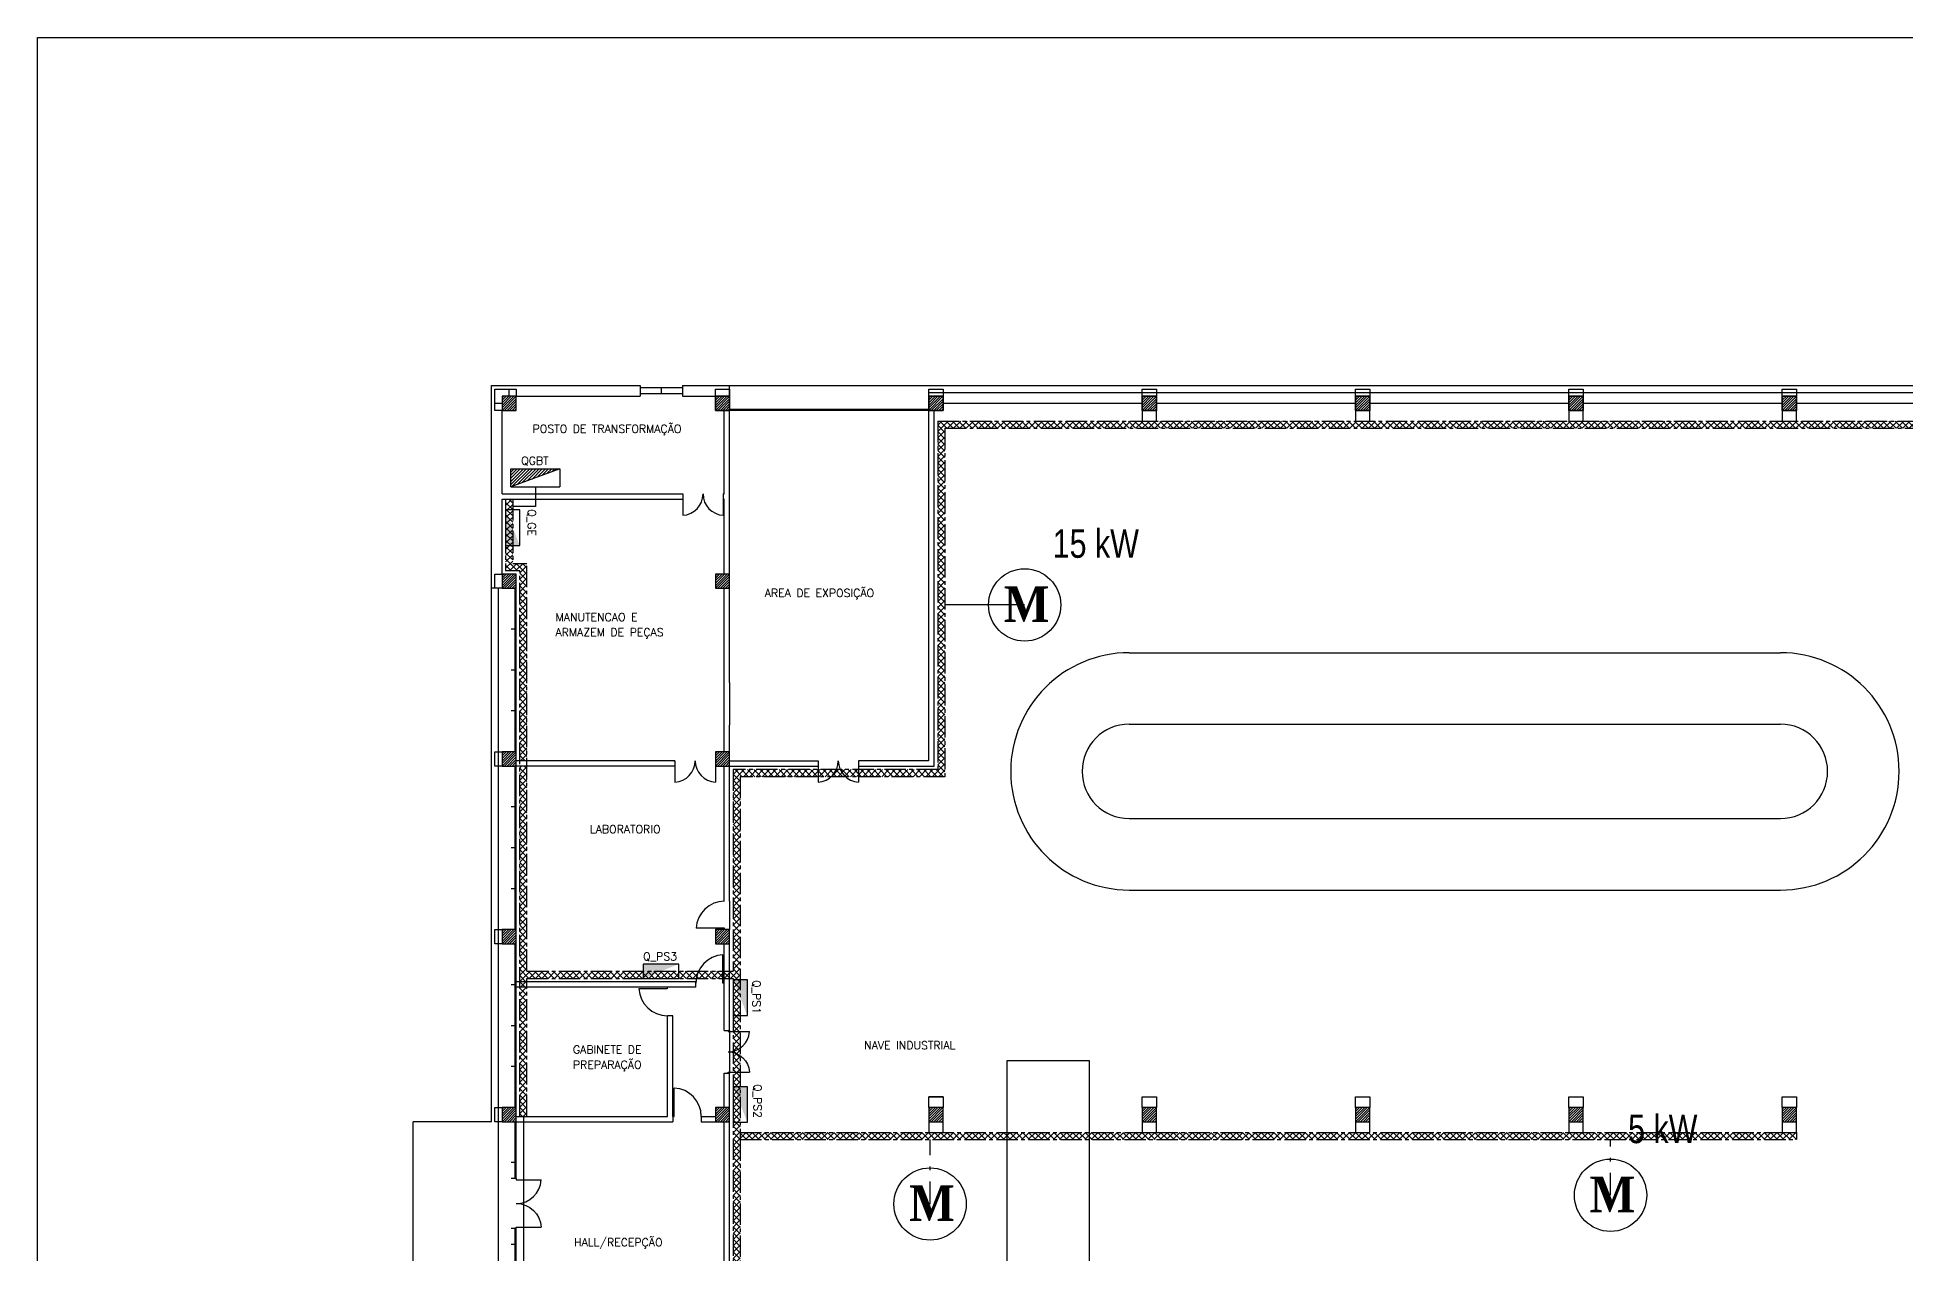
# Model space of a CAD drawing. Extents: x -8 to 729, y -363 to 534.
# Drawn here: x 254.1 to 306.6, y 28.9 to 63.1 of the extents above; entities that cross this region are included whole.
import ezdxf

# ---------------------------------------------------------------- set-up
doc = ezdxf.new("R2010")
doc.units = 0
doc.header["$LTSCALE"] = 0.8
doc.header["$MEASUREMENT"] = 0
doc.linetypes.add('CENTER2', pattern=[1.125, 0.75, -0.125, 0.125, -0.125])
doc.linetypes.add('DASHDOT2', pattern=[1.5875, 0.79375, -0.396875, 0, -0.396875])
doc.layers.get('0').update_dxf_attribs({"color": 3, "linetype": 'CONTINUOUS'})
for name, color, linetype in [('1', 7, 'CONTINUOUS'), ('Desenho base', 7, 'CONTINUOUS'), ('Quadros', 170, 'CONTINUOUS'), ('Quadros Eléctricos', 41, 'CONTINUOUS')]:
    doc.layers.add(name, color=color, linetype=linetype)
doc.styles.add('ROMANS', font='romans', dxfattribs={"width": 0.9})
doc.styles.add('TXP', font='txp')

# ---------------------------------------------------------------- blocks, each defined once
blk = doc.blocks.new('PE')
for p, q in [((5, 0), (5, 100)), ((0, 0), (5, 0))]:
    blk.add_line(p, q)
blk.add_arc((0, 0), 100, 0, 87.13402)
blk = doc.blocks.new('PD')
for p, q in [((-5, 0), (-5, 100)), ((0, 0), (-5, 0))]:
    blk.add_line(p, q)
blk.add_arc((0, 0), 100, 92.86598, 180)
blk = doc.blocks.new('*X14')
at = {"color": 0}
for p, q in [((15.8, 29.801), (16.199, 30.2)), ((15.8, 29.871), (16.129, 30.2)), ((15.8, 29.942), (16.058, 30.2)), ((15.8, 30.013), (15.987, 30.2)), ((15.8, 30.084), (15.916, 30.2)), ((15.8, 30.154), (15.846, 30.2)), ((15.87, 29.8), (16.2, 30.13)), ((15.941, 29.8), (16.2, 30.059)), ((16.011, 29.8), (16.2, 29.989)), ((16.082, 29.8), (16.2, 29.918)), ((16.153, 29.8), (16.2, 29.847))]:
    blk.add_line(p, q, dxfattribs=at)
blk = doc.blocks.new('quadro_electrico')
at = {"layer": '1'}
h = blk.add_hatch(dxfattribs=at)
h.set_pattern_fill('ANSI31', color=256, scale=0.5, style=0)
h.set_pattern_definition([(45, (-10.686716, -50.817083), (-0.044194174, 0.044194174), [])])
h.paths.add_polyline_path([(0, 0.509), (1.384, 0.509), (0, 0)])
for p, q in [((1.384, 0.509), (0, 0)), ((0, 0), (0, 0.509)), ((0, 0.509), (1.384, 0.509)), ((0, 0), (1.384, 0)), ((1.384, 0.509), (1.384, 0))]:
    blk.add_line(p, q, dxfattribs=at)
blk = doc.blocks.new('Folha A3')
at = {"color": 0}
for p, q in [((21, 288), (411, 288)), ((21, 1), (21, 288))]:
    blk.add_line(p, q, dxfattribs=at)
blk = doc.blocks.new('QUAD')
for p, q in [((0, 0), (0, 0.4)), ((0, 0.4), (1, 0.4)), ((1, 0), (0, 0)), ((1, 0.4), (1, 0))]:
    blk.add_line(p, q)
blk.add_solid([(0, 0.4), (1, 0.4), (1, 0), (1, 0.4)])

msp = doc.modelspace()

# ---------------------------------------------------------------- hatches: boundary and pattern name
at = {"layer": 'Quadros Eléctricos'}
h = msp.add_hatch(dxfattribs=at)
h.set_pattern_fill('ANSI37', color=256)
h.paths.add_polyline_path([(279.595, 52.156), (309.145, 52.156), (309.145, 52.356), (279.395, 52.356), (279.395, 42.556), (276.031, 42.556), (276.031, 42.356), (279.595, 42.356)])
h = msp.add_hatch(dxfattribs=at)
h.set_pattern_fill('ANSI37', color=256)
h.paths.add_polyline_path([(273.845, 42.356), (276.031, 42.356), (276.031, 42.556), (273.645, 42.556), (273.645, 36.886), (273.545, 36.886), (273.545, 36.686), (273.645, 36.686), (273.645, 36.641), (273.845, 36.641)])
h.paths.add_polyline_path([(276.546, 42.556), (276.031, 42.556), (276.031, 42.356), (276.397, 42.356, 0.10522)])
h.paths.add_polyline_path([(277.171, 42.556), (276.657, 42.556, 0.10522), (276.806, 42.356), (277.171, 42.356)])
h.paths.add_polyline_path([(276.657, 42.556), (276.546, 42.556, -0.10522), (276.397, 42.356), (276.806, 42.356, -0.10522)])
h.paths.add_polyline_path([(267.845, 42.656), (267.645, 42.656), (267.645, 36.586), (267.845, 36.586), (267.845, 36.686), (271.111, 36.686), (271.111, 36.886), (267.845, 36.886)])
h.paths.add_polyline_path([(267.445, 50.156), (267.245, 50.156), (267.245, 49.856), (267.345, 49.856), (267.345, 49.956), (267.445, 49.956)])
h.paths.add_polyline_path([(267.445, 49.956), (267.345, 49.956), (267.345, 49.856), (267.245, 49.856), (267.245, 48.156), (267.645, 48.156), (267.645, 42.806), (267.845, 42.806), (267.845, 48.356), (267.445, 48.356)])
h.paths.add_polyline_path([(273.395, 36.886), (271.111, 36.886), (271.111, 36.686), (273.395, 36.686)])
h.paths.add_polyline_path([(273.545, 36.886), (273.395, 36.886), (273.395, 36.686), (273.545, 36.686)])
h.paths.add_polyline_path([(273.845, 36.641), (273.645, 36.641), (273.645, 35.641), (273.845, 35.641)])
h.paths.add_polyline_path([(273.845, 35.641), (273.645, 35.641), (273.645, 35.191), (273.845, 35.191)])
h.paths.add_polyline_path([(273.845, 35.191), (273.645, 35.191), (273.645, 34.638, 0.092392), (273.845, 34.73)])
h.paths.add_polyline_path([(273.845, 34.73, -0.092392), (273.645, 34.638), (273.645, 34.603, -0.092392), (273.845, 34.511)])
h.paths.add_polyline_path([(273.845, 34.511, 0.092392), (273.645, 34.603), (273.645, 34.051), (273.845, 34.051)])
h.paths.add_polyline_path([(273.845, 34.051), (273.645, 34.051), (273.645, 33.641), (273.845, 33.641)])
h.paths.add_polyline_path([(273.845, 33.641), (273.645, 33.641), (273.645, 32.641), (273.845, 32.641)])
h.paths.add_polyline_path([(283.657, 32.356), (281.345, 32.356), (281.345, 32.156), (283.657, 32.156)])
h.paths.add_polyline_path([(303.545, 32.356), (283.657, 32.356), (283.657, 32.156), (303.545, 32.156)])
h.paths.add_polyline_path([(267.845, 36.436), (267.645, 36.436), (267.645, 32.806), (267.845, 32.806)])
h.paths.add_polyline_path([(267.845, 36.586), (267.645, 36.586), (267.645, 36.436), (267.845, 36.436)])
h = msp.add_hatch(dxfattribs=at)
h.set_pattern_fill('ANSI37', color=256)
h.paths.add_polyline_path([(281.345, 32.356), (273.845, 32.356), (273.845, 32.156), (281.345, 32.156)])
h.paths.add_polyline_path([(273.845, 32.156), (273.845, 32.356), (273.845, 42.356), (276.031, 42.356), (276.031, 42.556), (273.645, 42.556), (273.645, 36.886), (273.545, 36.886), (273.545, 36.686), (273.645, 36.686), (273.645, 13.356), (273.845, 13.556)])
h.paths.add_polyline_path([(293.145, 17.106), (297.645, 17.106), (297.645, 13.356), (309.545, 13.356), (309.545, 13.556), (297.845, 13.556), (297.845, 17.306), (292.945, 17.306), (292.945, 13.556), (273.845, 13.556), (273.645, 13.356), (293.145, 13.356)])

# ---------------------------------------------------------------- linework, layer by layer
at = {"layer": 'Desenho base', "color": 7}
for p, q in [((266.845, 47.656), (266.845, 53.356)), ((266.845, 53.356), (271.026, 53.356)), ((266.945, 52.656), (266.945, 53.256)), ((266.945, 53.256), (267.545, 53.256)), ((267.345, 53.056), (267.345, 53.256)), ((267.545, 53.256), (267.545, 53.056)), ((271.026, 53.356), (271.026, 53.056)), ((272.218, 53.292), (271.026, 53.292)), ((272.218, 53.119), (271.026, 53.119)), ((271.622, 53.292), (271.622, 53.119)), ((272.218, 53.356), (273.545, 53.356)), ((272.218, 53.356), (272.218, 53.056)), ((273.545, 53.356), (309.145, 53.356)), ((273.545, 53.056), (273.545, 53.356)), ((279.145, 53.156), (309.145, 53.156)), ((279.145, 53.056), (279.145, 53.156)), ((266.945, 52.856), (267.145, 52.856)), ((267.145, 52.656), (266.945, 52.656)), ((267.145, 53.056), (267.145, 52.656)), ((267.545, 53.056), (267.145, 53.056)), ((267.145, 50.306), (267.145, 52.656)), ((267.145, 52.656), (267.545, 52.656)), ((267.545, 53.056), (271.026, 53.056)), ((267.545, 52.656), (267.545, 53.056)), ((272.218, 53.056), (273.145, 53.056)), ((273.545, 53.056), (273.145, 53.056)), ((273.145, 53.056), (273.145, 52.656)), ((273.145, 52.656), (273.545, 52.656)), ((273.395, 50.306), (273.395, 52.656)), ((273.545, 52.656), (273.545, 53.056)), ((279.145, 52.686), (273.545, 52.686)), ((279.145, 52.656), (273.545, 52.656)), ((273.545, 51.506), (273.545, 52.656)), ((279.545, 53.056), (279.145, 53.056)), ((279.145, 53.056), (279.145, 52.656)), ((279.145, 52.656), (279.545, 52.656)), ((279.145, 42.806), (279.145, 52.656)), ((279.295, 42.656), (279.295, 52.656)), ((279.545, 52.656), (279.545, 53.056)), ((279.545, 52.856), (285.145, 52.856)), ((285.545, 53.056), (285.145, 53.056)), ((285.145, 53.056), (285.145, 52.656)), ((285.145, 52.656), (285.545, 52.656)), ((285.545, 52.656), (285.545, 53.056)), ((285.545, 52.856), (291.145, 52.856)), ((291.545, 53.056), (291.145, 53.056)), ((291.145, 53.056), (291.145, 52.656)), ((291.145, 52.656), (291.545, 52.656)), ((291.545, 52.656), (291.545, 53.056)), ((291.545, 52.856), (297.145, 52.856)), ((297.545, 53.056), (297.145, 53.056)), ((297.145, 53.056), (297.145, 52.656)), ((297.145, 52.656), (297.545, 52.656)), ((297.545, 52.656), (297.545, 53.056)), ((297.545, 52.856), (303.145, 52.856)), ((303.545, 53.056), (303.145, 53.056)), ((303.145, 53.056), (303.145, 52.656)), ((303.145, 52.656), (303.545, 52.656)), ((303.545, 52.656), (303.545, 53.056)), ((303.545, 52.856), (309.145, 52.856)), ((267.145, 50.306), (272.226, 50.306)), ((267.145, 48.056), (267.145, 50.156)), ((267.145, 50.156), (272.226, 50.156)), ((272.226, 50.306), (272.226, 50.156)), ((273.366, 50.306), (273.366, 50.156)), ((273.395, 50.306), (273.366, 50.306)), ((273.395, 50.156), (273.366, 50.156)), ((273.395, 48.056), (273.395, 50.156)), ((273.545, 50.156), (273.545, 50.306)), ((273.545, 48.056), (273.545, 48.956)), ((267.545, 48.056), (267.145, 48.056)), ((267.145, 48.056), (267.145, 47.656)), ((267.545, 47.656), (267.545, 48.056)), ((273.545, 48.056), (273.145, 48.056)), ((273.145, 48.056), (273.145, 47.656)), ((273.545, 47.656), (273.545, 48.056)), ((267.145, 47.656), (266.845, 47.656)), ((266.845, 32.656), (266.845, 47.656)), ((267.045, 32.656), (267.045, 47.656)), ((267.145, 47.656), (267.545, 47.656)), ((267.515, 43.056), (267.515, 47.656)), ((267.545, 43.056), (267.545, 47.656)), ((273.145, 47.656), (273.545, 47.656)), ((273.395, 43.056), (273.395, 47.656)), ((273.545, 45.006), (273.545, 47.656)), ((267.545, 46.506), (267.396, 46.506)), ((284.784, 45.843), (303.096, 45.843)), ((267.545, 45.356), (267.396, 45.356)), ((273.545, 45.006), (273.545, 43.806)), ((267.545, 44.206), (267.396, 44.206)), ((273.395, 43.056), (273.395, 43.806)), ((273.545, 43.056), (273.545, 43.806)), ((284.784, 43.833), (303.096, 43.833)), ((267.545, 43.056), (267.145, 43.056)), ((267.145, 43.056), (267.145, 42.656)), ((267.145, 42.656), (267.545, 42.656)), ((267.515, 38.056), (267.515, 42.656)), ((267.545, 42.656), (267.545, 43.056)), ((267.545, 38.056), (267.545, 42.656)), ((272.006, 42.806), (272.006, 42.656)), ((273.545, 43.056), (273.145, 43.056)), ((273.145, 43.056), (273.145, 42.656)), ((273.145, 42.806), (273.146, 42.656)), ((273.145, 42.656), (273.545, 42.656)), ((273.395, 38.856), (273.395, 42.656)), ((273.545, 42.656), (273.545, 43.056)), ((273.545, 42.806), (276.001, 42.807)), ((273.545, 38.856), (273.545, 42.656)), ((273.545, 42.656), (276.031, 42.656)), ((276.031, 42.807), (276.031, 42.208)), ((277.171, 42.656), (279.295, 42.656)), ((279.145, 42.806), (277.201, 42.807)), ((267.545, 41.506), (267.396, 41.506)), ((284.784, 41.181), (303.096, 41.181)), ((267.545, 40.356), (267.396, 40.356)), ((267.545, 39.206), (267.396, 39.206)), ((284.784, 39.171), (303.096, 39.171)), ((273.545, 38.856), (273.545, 38.056)), ((267.545, 38.056), (267.145, 38.056)), ((267.145, 38.056), (267.145, 37.656)), ((267.545, 37.656), (267.545, 38.056)), ((273.545, 38.056), (273.145, 38.056)), ((273.145, 38.056), (273.145, 37.656)), ((273.545, 37.656), (273.545, 38.056)), ((267.145, 37.656), (267.545, 37.656)), ((267.515, 33.056), (267.515, 37.656)), ((267.545, 33.056), (267.545, 37.656)), ((273.145, 37.656), (273.545, 37.656)), ((273.395, 36.436), (273.395, 37.656)), ((273.545, 35.221), (273.545, 37.656)), ((267.545, 36.506), (267.396, 36.506)), ((272.595, 36.436), (272.595, 36.586)), ((273.395, 35.221), (273.395, 36.436)), ((267.545, 35.356), (267.396, 35.356)), ((273.395, 35.221), (273.545, 35.221)), ((273.545, 35.221), (273.545, 34.021)), ((267.545, 34.206), (267.396, 34.206)), ((273.395, 34.021), (273.545, 34.021)), ((273.395, 33.056), (273.395, 34.021)), ((273.545, 33.056), (273.545, 34.021)), ((279.545, 33.356), (279.145, 33.356)), ((279.145, 33.356), (279.145, 33.356)), ((264.645, 28.056), (264.645, 32.656)), ((266.845, 32.656), (264.645, 32.656)), ((267.145, 32.656), (267.045, 32.656)), ((267.045, 28.056), (267.045, 32.656)), ((267.545, 33.056), (267.145, 33.056)), ((267.145, 33.056), (267.145, 32.656)), ((267.145, 32.656), (267.545, 32.656)), ((267.515, 31.056), (267.515, 32.656)), ((267.545, 32.656), (267.545, 33.056)), ((267.545, 32.806), (271.795, 32.806)), ((267.545, 31.056), (267.545, 32.656)), ((267.545, 32.656), (271.945, 32.656)), ((271.945, 32.806), (271.945, 32.656)), ((272.745, 32.806), (273.145, 32.806)), ((272.745, 32.806), (272.745, 32.656)), ((272.745, 32.656), (273.145, 32.656)), ((273.545, 33.056), (273.145, 33.056)), ((273.145, 33.056), (273.145, 32.656)), ((273.145, 32.656), (273.545, 32.656)), ((273.395, 28.056), (273.395, 32.656)), ((273.545, 32.656), (273.545, 33.056)), ((273.545, 28.056), (273.545, 32.656)), ((279.545, 33.056), (279.145, 33.056)), ((279.145, 33.056), (279.145, 32.656)), ((279.145, 32.656), (279.545, 32.656)), ((279.545, 32.656), (279.545, 33.056)), ((285.545, 33.056), (285.145, 33.056)), ((285.145, 33.056), (285.145, 32.656)), ((285.145, 32.656), (285.545, 32.656)), ((285.545, 32.656), (285.545, 33.056)), ((291.545, 33.056), (291.145, 33.056)), ((291.145, 33.056), (291.145, 32.656)), ((291.145, 32.656), (291.545, 32.656)), ((291.545, 32.656), (291.545, 33.056)), ((297.545, 33.056), (297.145, 33.056)), ((297.145, 33.056), (297.145, 32.656)), ((297.145, 32.656), (297.545, 32.656)), ((297.545, 32.656), (297.545, 33.056)), ((303.545, 33.056), (303.145, 33.056)), ((303.145, 33.056), (303.145, 32.656)), ((303.145, 32.656), (303.545, 32.656)), ((303.545, 32.656), (303.545, 33.056)), ((267.545, 31.506), (267.396, 31.506)), ((267.545, 31.056), (267.396, 31.056)), ((267.545, 29.656), (267.396, 29.656)), ((267.515, 28.056), (267.515, 29.656)), ((267.545, 28.056), (267.545, 29.656)), ((267.545, 29.206), (267.396, 29.206))]:
    msp.add_line(p, q, dxfattribs=at)
at = {"layer": 'Desenho base', "color": 7, "linetype": 'Continuous'}
for p, q in [((273.545, 50.306), (273.545, 51.506)), ((273.545, 48.956), (273.545, 50.156)), ((272.006, 42.806), (267.545, 42.806)), ((272.006, 42.656), (267.545, 42.656)), ((272.595, 36.586), (267.545, 36.586)), ((271.795, 36.436), (267.545, 36.436)), ((272.595, 36.436), (271.795, 36.436)), ((271.945, 35.636), (271.795, 35.636)), ((271.795, 32.806), (271.795, 35.636)), ((271.945, 32.806), (271.945, 35.636))]:
    msp.add_line(p, q, dxfattribs=at)
at = {"layer": 'Desenho base', "color": 7}
for points in [[(273.145, 53.056), (273.145, 53.256), (273.545, 53.256), (273.545, 53.056)], [(279.145, 53.056), (279.145, 53.256), (279.545, 53.256), (279.545, 53.056)], [(285.145, 53.056), (285.145, 53.256), (285.545, 53.256), (285.545, 53.056)], [(291.145, 53.056), (291.145, 53.256), (291.545, 53.256), (291.545, 53.056)], [(297.145, 53.056), (297.145, 53.256), (297.545, 53.256), (297.545, 53.056)], [(303.145, 53.056), (303.145, 53.256), (303.545, 53.256), (303.545, 53.056)], [(285.145, 52.656), (285.145, 52.356), (285.545, 52.356), (285.545, 52.656)], [(291.145, 52.656), (291.145, 52.356), (291.545, 52.356), (291.545, 52.656)], [(297.145, 52.656), (297.145, 52.356), (297.545, 52.356), (297.545, 52.656)], [(303.145, 52.656), (303.145, 52.356), (303.545, 52.356), (303.545, 52.656)], [(267.145, 47.656), (266.945, 47.656), (266.945, 48.056), (267.145, 48.056)], [(267.145, 42.656), (266.945, 42.656), (266.945, 43.056), (267.145, 43.056)], [(267.145, 37.656), (266.945, 37.656), (266.945, 38.056), (267.145, 38.056)], [(279.145, 33.056), (279.145, 33.356), (279.545, 33.356), (279.545, 33.056)], [(285.145, 33.056), (285.145, 33.356), (285.545, 33.356), (285.545, 33.056)], [(291.145, 33.056), (291.145, 33.356), (291.545, 33.356), (291.545, 33.056)], [(297.145, 33.056), (297.145, 33.356), (297.545, 33.356), (297.545, 33.056)], [(303.145, 33.056), (303.145, 33.356), (303.545, 33.356), (303.545, 33.056)], [(267.145, 32.656), (266.945, 32.656), (266.945, 33.056), (267.145, 33.056)], [(279.145, 32.656), (279.145, 32.356), (279.545, 32.356), (279.545, 32.656)], [(285.145, 32.656), (285.145, 32.356), (285.545, 32.356), (285.545, 32.656)], [(291.145, 32.656), (291.145, 32.356), (291.545, 32.356), (291.545, 32.656)], [(297.145, 32.656), (297.145, 32.356), (297.545, 32.356), (297.545, 32.656)], [(303.145, 32.656), (303.145, 32.356), (303.545, 32.356), (303.545, 32.656)]]:
    msp.add_lwpolyline(points, dxfattribs=at)
for points in [[(267.145, 52.656), (267.545, 52.656), (267.545, 53.056), (267.145, 53.056)], [(273.145, 53.056), (273.545, 53.056), (273.545, 52.656), (273.145, 52.656)], [(279.145, 53.056), (279.545, 53.056), (279.545, 52.656), (279.145, 52.656)], [(285.145, 53.056), (285.545, 53.056), (285.545, 52.656), (285.145, 52.656)], [(291.145, 53.056), (291.545, 53.056), (291.545, 52.656), (291.145, 52.656)], [(297.145, 53.056), (297.545, 53.056), (297.545, 52.656), (297.145, 52.656)], [(303.145, 53.056), (303.545, 53.056), (303.545, 52.656), (303.145, 52.656)], [(267.145, 47.656), (267.545, 47.656), (267.545, 48.056), (267.145, 48.056)], [(273.145, 47.656), (273.545, 47.656), (273.545, 48.056), (273.145, 48.056)], [(267.145, 42.656), (267.545, 42.656), (267.545, 43.056), (267.145, 43.056)], [(273.145, 42.656), (273.545, 42.656), (273.545, 43.056), (273.145, 43.056)], [(267.145, 37.656), (267.545, 37.656), (267.545, 38.056), (267.145, 38.056)], [(273.145, 37.656), (273.545, 37.656), (273.545, 38.056), (273.145, 38.056)], [(281.345, 34.373), (283.657, 34.373), (283.657, 17.509), (281.345, 17.509)], [(267.145, 32.656), (267.545, 32.656), (267.545, 33.056), (267.145, 33.056)], [(273.145, 32.656), (273.545, 32.656), (273.545, 33.056), (273.145, 33.056)], [(279.145, 32.656), (279.545, 32.656), (279.545, 33.056), (279.145, 33.056)], [(285.145, 32.656), (285.545, 32.656), (285.545, 33.056), (285.145, 33.056)], [(291.145, 32.656), (291.545, 32.656), (291.545, 33.056), (291.145, 33.056)], [(297.145, 32.656), (297.545, 32.656), (297.545, 33.056), (297.145, 33.056)], [(303.145, 32.656), (303.545, 32.656), (303.545, 33.056), (303.145, 33.056)]]:
    msp.add_lwpolyline(points, close=True, dxfattribs=at)
for centre in [(281.841, 47.186), (298.318, 30.587), (279.18, 30.342)]:
    msp.add_circle(centre, 1.017, dxfattribs=at)
for centre, radius, start, end in [((284.784, 42.507), 3.336, 90, 270), ((303.096, 42.507), 3.336, 270, 90), ((284.784, 42.507), 1.326, 90, 270), ((303.096, 42.507), 1.326, 270, 90)]:
    msp.add_arc(centre, radius, start, end, dxfattribs=at)
at = {"layer": 'Quadros'}
msp.add_line((267.645, 48.856), (267.645, 48.956), dxfattribs=at)
at = {"layer": 'Quadros Eléctricos', "linetype": 'CENTER2'}
for p, q in [((279.395, 52.356), (309.945, 52.356)), ((279.395, 52.356), (279.395, 42.556)), ((279.595, 52.156), (279.595, 42.356)), ((279.595, 52.156), (309.745, 52.156)), ((267.245, 50.156), (267.245, 48.156)), ((267.445, 50.156), (267.445, 48.356)), ((267.445, 48.356), (267.845, 48.356)), ((267.845, 36.886), (267.845, 48.356)), ((267.245, 48.156), (267.645, 48.156)), ((267.645, 32.806), (267.645, 48.156)), ((279.395, 42.556), (273.645, 42.556)), ((273.645, 42.556), (273.645, 36.886)), ((273.845, 42.356), (273.845, 32.356)), ((279.595, 42.356), (273.845, 42.356)), ((267.845, 36.886), (273.645, 36.886)), ((267.845, 36.686), (273.645, 36.686)), ((267.845, 32.806), (267.845, 36.686)), ((273.645, 36.686), (273.645, 13.356)), ((273.845, 32.356), (303.545, 32.356)), ((273.845, 32.156), (303.545, 32.156)), ((273.845, 32.156), (273.845, 13.556))]:
    msp.add_line(p, q, dxfattribs=at)
at = {"layer": 'Quadros Eléctricos'}
for p, q in [((268.081, 50.507), (268.081, 49.956)), ((268.081, 50.507), (268.081, 49.956)), ((268.081, 49.956), (267.445, 49.956)), ((281.841, 47.186), (279.595, 47.186)), ((267.645, 32.806), (267.845, 32.806)), ((267.745, 32.806), (267.745, 28.006)), ((273.845, 32.356), (273.845, 32.156)), ((303.545, 32.356), (303.545, 32.156))]:
    msp.add_line(p, q, dxfattribs=at)
at = {"layer": 'Quadros Eléctricos', "linetype": 'DASHDOT2'}
for p, q in [((279.18, 30.342), (279.18, 32.156)), ((298.318, 30.587), (298.318, 32.156))]:
    msp.add_line(p, q, dxfattribs=at)

# ---------------------------------------------------------------- block references
at = {"layer": '1', "xscale": 0.2268822454281782, "yscale": 0.2268822454281782, "zscale": 0.2268822454281782}
msp.add_blockref('Folha A3', (249.312, -2.197), dxfattribs=at)
at = {"layer": 'Desenho base', "color": 7}
for name, p in [('*X14', (251.345, 22.856)), ('*X14', (257.345, 22.856)), ('*X14', (263.345, 22.856)), ('*X14', (269.345, 22.856)), ('*X14', (275.345, 22.856)), ('*X14', (281.345, 22.856)), ('*X14', (287.345, 22.856)), ('quadro_electrico', (267.389, 50.507)), ('*X14', (251.345, 17.856)), ('*X14', (257.345, 17.856)), ('*X14', (251.345, 12.856)), ('*X14', (257.345, 12.856)), ('*X14', (251.345, 7.856)), ('*X14', (257.345, 7.856)), ('*X14', (251.345, 2.856)), ('*X14', (257.345, 2.856)), ('*X14', (263.345, 2.856)), ('*X14', (269.345, 2.856)), ('*X14', (275.345, 2.856)), ('*X14', (281.345, 2.856)), ('*X14', (287.345, 2.856))]:
    msp.add_blockref(name, p, dxfattribs=at)
for name, p, xscale, yscale, zscale, rotation in [('PD', (272.196, 50.306), 0.006000000000000227, 0.006000000000000227, 0.006000000000000227, 180), ('PE', (273.396, 50.306), 0.006000000000000227, 0.006000000000000227, 0.006000000000000227, 180), ('PD', (271.976, 42.807), 0.006000000000000227, 0.006000000000000227, 0.006000000000000227, 180), ('PE', (273.176, 42.807), 0.006000000000000227, 0.006000000000000227, 0.006000000000000227, 180), ('PD', (276.001, 42.807), 0.006000000000000227, 0.006000000000000227, 0.006000000000000227, 180), ('PE', (277.201, 42.807), 0.006000000000000227, 0.006000000000000227, 0.006000000000000227, 180), ('PE', (273.4, 38.056), 0.008, 0.008, 0.008, 90), ('PD', (271.792, 36.436), 0.008, 0.008, 0.008, 89.99999999999999), ('PE', (273.5, 35.221), 0.006, 0.006, 0.006, 270), ('PE', (273.5, 34.021), -0.006, 0.006, 0.006, 270), ('PE', (267.545, 31.056), 0.006999999999999999, 0.006999999999999999, 0.006999999999999999, 270), ('PE', (267.545, 29.656), -0.006999999999999999, 0.006999999999999999, 0.006999999999999999, 270)]:
    msp.add_blockref(name, p, dxfattribs=dict(at, xscale=xscale, yscale=yscale, zscale=zscale, rotation=rotation))
at = {"layer": 'Desenho base', "color": 7, "xscale": 0.008, "yscale": 0.008, "zscale": 0.008}
for name, p in [('PD', (273.395, 36.551)), ('PE', (271.945, 32.804))]:
    msp.add_blockref(name, p, dxfattribs=at)
at = {"layer": 'Quadros', "ltscale": 0.5, "xscale": -1}
for p, rotation in [((267.645, 49.856), 90), ((272.111, 36.686), 359.9999999999873), ((273.645, 35.641), 269.9999999999873), ((273.645, 32.641), 269.9999999999873)]:
    msp.add_blockref('QUAD', p, dxfattribs=dict(at, rotation=rotation))

# ---------------------------------------------------------------- texts
at = {"layer": 'Desenho base', "color": 7, "style": 'ROMANS'}
for s, p in [('POSTO DE TRANSFORMAÇÃO', (268.003, 52.025)), ('QGBT', (267.682, 51.128)), ('AREA DE EXPOSIÇÃO', (274.532, 47.41)), ('MANUTENCAO E ', (268.649, 46.731)), ('ARMAZEM DE PEÇAS', (268.649, 46.305)), ('LABORATORIO', (269.616, 40.768)), ('GABINETE DE', (269.138, 34.571)), ('NAVE INDUSTRIAL', (277.327, 34.692)), ('PREPARAÇÃO', (269.138, 34.145)), ('HALL/RECEPÇÃO', (269.169, 29.153))]:
    msp.add_text(s, height=0.225, dxfattribs=at).set_placement(p)
at = {"layer": 'Desenho base', "color": 7, "style": 'TXP', "width": 0.8}
for s, p in [('15 kW', (282.629, 48.512)), ('5 kW', (298.811, 32.053))]:
    msp.add_text(s, height=0.8, dxfattribs=at).set_placement(p)
at = {"layer": 'Desenho base', "color": 7, "char_height": 1, "width": 0.33332, "attachment_point": 1, "style": 'ROMANS'}
for insert in [(281.252, 47.71), (297.73, 31.112), (278.592, 30.866)]:
    msp.add_mtext('{\\fTimes New Roman|b1|i0|c0|p18;M}', dxfattribs=dict(at, insert=insert))
at = {"layer": 'Quadros', "style": 'ROMANS'}
for s, p in [('Q_GE', (267.867, 49.877)), ('Q_PS1', (274.189, 36.641)), ('Q_PS2', (274.219, 33.717))]:
    msp.add_text(s, height=0.225, rotation=270, dxfattribs=at).set_placement(p)
msp.add_text('Q_PS3', height=0.225, dxfattribs=at).set_placement((271.111, 37.19))

doc.saveas('drawing.dxf')
